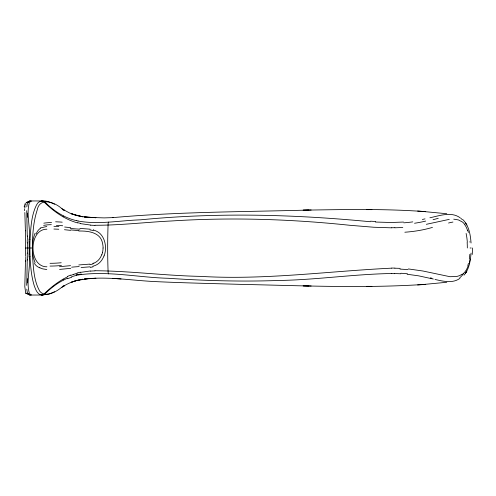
<?xml version="1.0" encoding="UTF-8"?>
<svg xmlns="http://www.w3.org/2000/svg" width="496" height="496" viewBox="0 0 496 496"><rect width="100%" height="100%" fill="white"/><g stroke="black" fill="none" stroke-linecap="round" stroke-linejoin="round"><path stroke-width="0.74" d="M63.333 285.851C58.404 290.551 45.923 298.71 39.854 291.357C33.765 280.755 33.43 267.964 32.538 256.066A53.835 14.83 -90 0 1 32.358 249.333C32.476 236.214 33.027 222.816 37.132 210.248C39.668 195.883 56.693 202.74 63.333 210.149M26.71 285.349L27.286 259.569M35.104 262.818C31.397 253.518 31.397 242.476 35.104 233.182M27.354 253.152L27.354 242.848M29.19 253.995L29.19 242.005M29.165 256.314C30.802 268.813 25.451 282.931 29.927 294.891M25.494 260.803L24.8 286.57L25.625 292.38M24.825 208.029L25.036 205.673M30.039 239.624C30.82 228.061 31.229 215.568 36.555 204.898C39.94 197.792 49.557 201.742 54.548 204.24M26.79 206.882L27.354 203.366L28.514 201.643A2.728 2.709 -83.7 0 1 30.312 200.961L42.098 200.954M469.848 254.293L469.34 258.9M471.045 253.109C470.45 260.797 469.197 269.099 464.027 275.168M102.591 252.328L101.847 254.814M468.398 263.55L467.846 265.428M104.123 255.93C106.001 250.871 106.001 245.136 104.129 240.076A19.474 18.755 -85.9 0 0 103.447 238.452A16.889 16.442 -76.7 0 0 99.77 233.337A16.597 16.095 -38.7 0 0 93.657 230.119M25.587 203.701L26.375 202.461M25.848 292.826L26.66 293.657A2.79 2.771 -87.9 0 1 28.514 294.351A2.728 2.709 83.7 0 0 30.312 295.039L42.451 295.027A3.739 3.608 83.4 0 0 44.894 294.035C51.311 287.457 58.869 281.889 67.357 278.299M29.927 201.109C25.507 212.592 30.795 227.397 29.165 239.686M462.08 274.232L459.662 275.609L456.735 276.501L449.977 276.706L422.964 271.014L408.4 268.937M459.928 278.38C452.637 283.681 443.033 281.288 434.998 279.44M62 287.345L64.722 285.491L63.73 286.136M67.741 276.749C58.819 280.984 50.995 287.196 43.964 294.06A3.72 3.608 -85 0 1 41.49 295.033C37.02 294.277 35.489 289.087 34.143 285.417C31.329 275.999 30.492 266.116 30.039 256.339M62.707 286.713C68.789 282.788 75.696 280.265 82.851 279.229L76.744 280.494L71.176 282.286L76.074 280.674M54.548 291.76L49.172 293.954L42.451 295.027M40.232 227.999L46.81 226.48M70.736 275.429L73.811 274.269M93.787 263.122L92.74 263.475M71.579 276.718L76.347 275.361M92.882 266.253L94.891 265.602A16.07 15.643 75.8 0 0 99.281 262.961A17.397 16.728 86.5 0 0 103.968 255.868M429.889 217.781C439.617 215.735 451.267 211.253 460.238 217.849M76.744 280.494L88.276 278.628L95.914 278.268L84.134 279.05C107.496 276.34 130.851 280.333 154.169 281.542C183.173 282.937 212.207 283.532 241.23 284.382C302.69 285.671 364.306 288.492 425.711 284.332L417.62 284.958M80.464 272.378L90.328 270.971M425.01 218.891L422.381 219.449M426.324 224.316L449.277 219.368M78.052 274.982C108.047 270.618 138.39 277.512 168.429 278.293C204.774 280.736 241.242 281.778 277.655 280.5C315.791 279.973 353.629 274.145 391.747 273.507M27.999 293.508L26.753 293.669A2.765 2.753 83.3 0 1 28.551 294.351L27.354 292.634L26.79 289.118M31.589 294.86L30.355 295.033A2.728 2.709 76.3 0 1 28.557 294.351A2.753 2.734 78.6 0 0 26.759 293.669M89.869 264.108L78.777 264.963M90.117 266.823L81.084 267.53M446.778 282.274L421.259 284.692M29.109 294.289L28.557 294.351M70.556 265.651L59.477 266.718M70.742 268.324L59.594 269.415M46.922 229.202C28.396 228.972 28.396 267.022 46.922 266.798M403.508 222.059L391.301 222.499L375.367 222.041M78.052 221.018C98.685 224.824 119.809 220.491 140.492 219.827C216.938 212.344 293.899 214.346 370.258 221.731M402.802 227.497L394.884 227.8M42.061 295.046L41.49 295.033M311.166 210L303.124 210.168C343.976 209.535 384.933 208.587 425.711 211.668L417.62 211.042M94.984 270.729C130.324 270.965 165.484 275.733 200.83 276.384C264.666 280.215 328.123 271.176 391.722 268.162M308.673 210.062C243.282 211.885 177.735 211.742 112.536 217.657L113.355 217.601L104.148 217.893L88.276 217.372L84.134 216.95L95.914 217.732L82.441 216.684L71.176 213.714L76.074 215.326L82.851 216.771L76.744 215.506M368.931 286.359L366.358 286.366L371.901 286.353M391.722 227.838L373.773 227.242L349.692 225.271C290.408 219.034 230.652 217.167 171.145 220.993C145.756 222.22 120.423 225.308 94.984 225.271M32.376 248L25.618 248A52.557 3.788 89.9 0 0 25.395 230.832M470.078 248L471.2 248M368.931 209.641L366.358 209.634L371.901 209.647M26.406 202.604A28.396 3.813 78.5 0 1 26.691 202.343A2.778 2.753 87.9 0 0 28.514 201.649A2.759 2.747 -83.3 0 1 26.741 202.325L28.024 202.498M308.673 285.938L303.124 285.832L311.166 286M53.909 229.034L58.801 229.239M394.884 268.2L400.154 268.361M394.698 273.544L400.805 273.773M53.94 226.312L58.912 226.536M453.728 219.164L458.366 219.908L462.309 221.935A17.974 11.135 84.9 0 1 463.487 222.952L464.944 224.651M79.974 228.408L90.123 229.183M78.783 231.037C88.046 230.789 100.899 232.233 102.591 243.672A19.133 18.495 -89.7 0 1 103.1 248M421.259 211.308L446.778 213.726M121.067 278.957L112.536 278.343L113.355 278.399M90.328 225.029L80.464 223.622M46.81 269.52L42.662 268.869L39.847 267.815M407.129 274.251L418.618 275.838L433.343 279.05M64.461 229.71L70.556 230.349M64.647 227.025L70.748 227.676M26.759 202.325A2.753 2.728 -78.6 0 0 28.563 201.649L29.109 201.711M31.589 201.14L30.355 200.967A2.728 2.709 -76.3 0 0 28.557 201.649M76.347 220.639C64.251 217.818 53.487 210.794 44.894 201.965A3.732 3.608 -83.4 0 0 42.451 200.973M93.291 229.859L93.694 229.983M76.074 215.326L69.632 213.026L62.707 209.287M41.49 200.967A3.72 3.608 85 0 1 43.964 201.94C52.539 210.31 62.378 217.775 73.811 221.731A61.175 58.237 -36.4 0 0 77.568 222.909M63.73 209.864L64.722 210.509L62 208.655M460.821 218.308L461.937 219.319M462.601 219.362C468.974 225.37 470.431 234.689 471.051 243.003M466.835 224.967L465.67 223.002M467.846 230.572L468.398 232.45M469.848 241.701L469.879 242.091M25.401 230.82L24.837 212.53M27.286 236.431L26.71 210.651M25.798 256.5A50.952 4.278 -90 0 1 25.705 261.466M25.42 248A54.151 4.377 90 0 1 25.377 255.744M25.594 293.465A113.565 16.988 -68.8 0 1 25.315 293.161M30.417 294.06A33.108 4.086 -82 0 1 29.958 294.624M29.121 253.909A55.459 4.514 90 0 1 29.103 256.196M30.058 256.283A54.374 14.018 -90 0 1 29.903 249.37L29.878 246.624A54.374 14.018 90 0 1 30.058 239.717M27.516 256.556A52.508 4.365 89.9 0 1 27.472 260.028M27.28 253.053A54.386 3.962 90 0 1 27.249 256.048M27.565 282.918A35.83 1.91 -85.6 0 1 27.677 278.628M29.958 201.376A33.108 4.086 82 0 1 30.417 201.94M29.103 239.804A55.459 4.514 -90 0 1 29.121 242.091M27.472 235.972A52.508 4.365 -89.9 0 1 27.516 239.444M27.249 239.952A54.386 3.962 -90 0 1 27.28 242.947M27.677 217.372A35.83 1.91 85.6 0 1 27.565 213.082M108.624 273.916A3.515 0.899 -86.9 0 1 108.066 270.94A174.927 45.979 90 0 1 108.066 225.06A3.515 0.899 86.9 0 1 108.624 222.084M43.636 225.364A49.445 27.943 19.8 0 1 51.324 224.663M56.389 225.358A70.792 31.657 13.7 0 1 62.701 225.754M78.901 230.572A64.164 18.922 2.7 0 1 70.872 229.908M103.025 248A19.139 18.42 -89.9 0 1 102.554 252.321M101.686 254.752A14.204 13.807 88 0 1 93.831 263.233M92.901 263.953A22.308 21.564 22.3 0 1 89.968 264.628M71.641 267.177A64.244 17.651 -2.7 0 1 79.186 266.581M61.213 262.744A53.897 21.762 -12.5 0 1 50.022 263.308M36.072 234.038A16.721 11.737 80.7 0 1 40.368 228.334M43.828 223.169A49.978 27.026 19.4 0 1 51.572 222.543M55.62 221.793A69.093 30.101 14 0 1 62.205 222.171M79.875 229.177A54.603 15.45 2.8 0 1 70.172 228.389M89.974 229.927A25.16 22.773 -11.8 0 1 93.062 230.522M93.062 266.786A25.705 24.49 24 0 1 90.241 267.4M76.068 274.468A54.368 7 -3.1 0 1 81.449 274.139M61.454 265.472A54.448 21.502 -12.9 0 1 50.015 266.079M39.854 267.797A16.604 12.698 -58.6 0 1 34.422 263.426M391.747 273.625A79.298 31.589 0.6 0 1 394.686 273.662M400.96 273.265A59.607 23.008 0.6 0 1 407.421 273.761M431.973 278.268A83.688 5.332 16.3 0 1 430.361 277.878M463.723 273.352A23.12 13.851 -80 0 1 459.786 277.748M472.459 247.988A71.753 63.147 -90 0 1 472.223 254.529M467.151 242.339A71.994 58.317 89.5 0 1 467.325 247.981M470.09 259.092A32.19 23.12 -88.1 0 1 469.104 263.891M468.205 265.682A17.503 11.265 -86 0 1 462.154 274.536M399.974 269.117A65.732 24.31 0.8 0 1 407.979 269.663M391.722 268.069A85.424 35.278 0.5 0 1 394.89 268.1M63.755 279.967A17.304 1.345 66 0 1 63.116 279.167M67.555 278.727A61.392 57.958 37.1 0 1 71.771 277.233M76.334 275.317A63.575 60.667 52.9 0 1 78.039 274.927M90.334 271.132A103.999 100.793 -74.9 0 1 94.984 270.866M77.103 273.017A60.76 58.658 53.3 0 1 80.408 272.161M73.823 274.294A61.175 58.199 35.9 0 1 77.178 273.24M67.561 276.433A65.881 61.814 25.8 0 1 70.568 275.082M375.608 221.495A177.692 63.531 -0.2 0 1 370.543 221.191M412.784 221.879A55.552 20.975 -0.7 0 1 403.843 222.828M425.711 221.073A56.556 19.096 -1.4 0 1 414.532 223.25M438.253 218.277A67.599 11.724 -6.4 0 1 433.07 219.697M394.872 227.695A85.368 35.049 -0.5 0 1 391.728 227.726M432.462 227.385A62.707 24.199 -0.6 0 1 404.848 232.227M448.545 223.026A65.435 38.372 -58.4 0 1 452.941 222.065M464.845 224.824A17.664 10.875 84.5 0 1 467.635 230.714M466.091 233.424A40.3 27.057 86.9 0 1 467.294 241.924M63.116 216.833A17.304 1.345 -66 0 1 63.755 216.033M80.526 223.367A60.76 58.212 -42.4 0 1 77.636 222.679M94.978 225.37A103.999 101.048 86.2 0 1 90.322 225.159M78.064 220.968A63.575 60.568 -50.7 0 1 76.359 220.59M24.366 204.085A85.355 13.125 66 0 1 26.077 204.916M24.211 206.869A35.278 2.685 82.5 0 1 24.447 205.418M24.633 210.707A33.207 1.556 85.4 0 1 24.626 208.946M466.767 271.163L465.415 273.389L466.767 271.163"/></g></svg>
